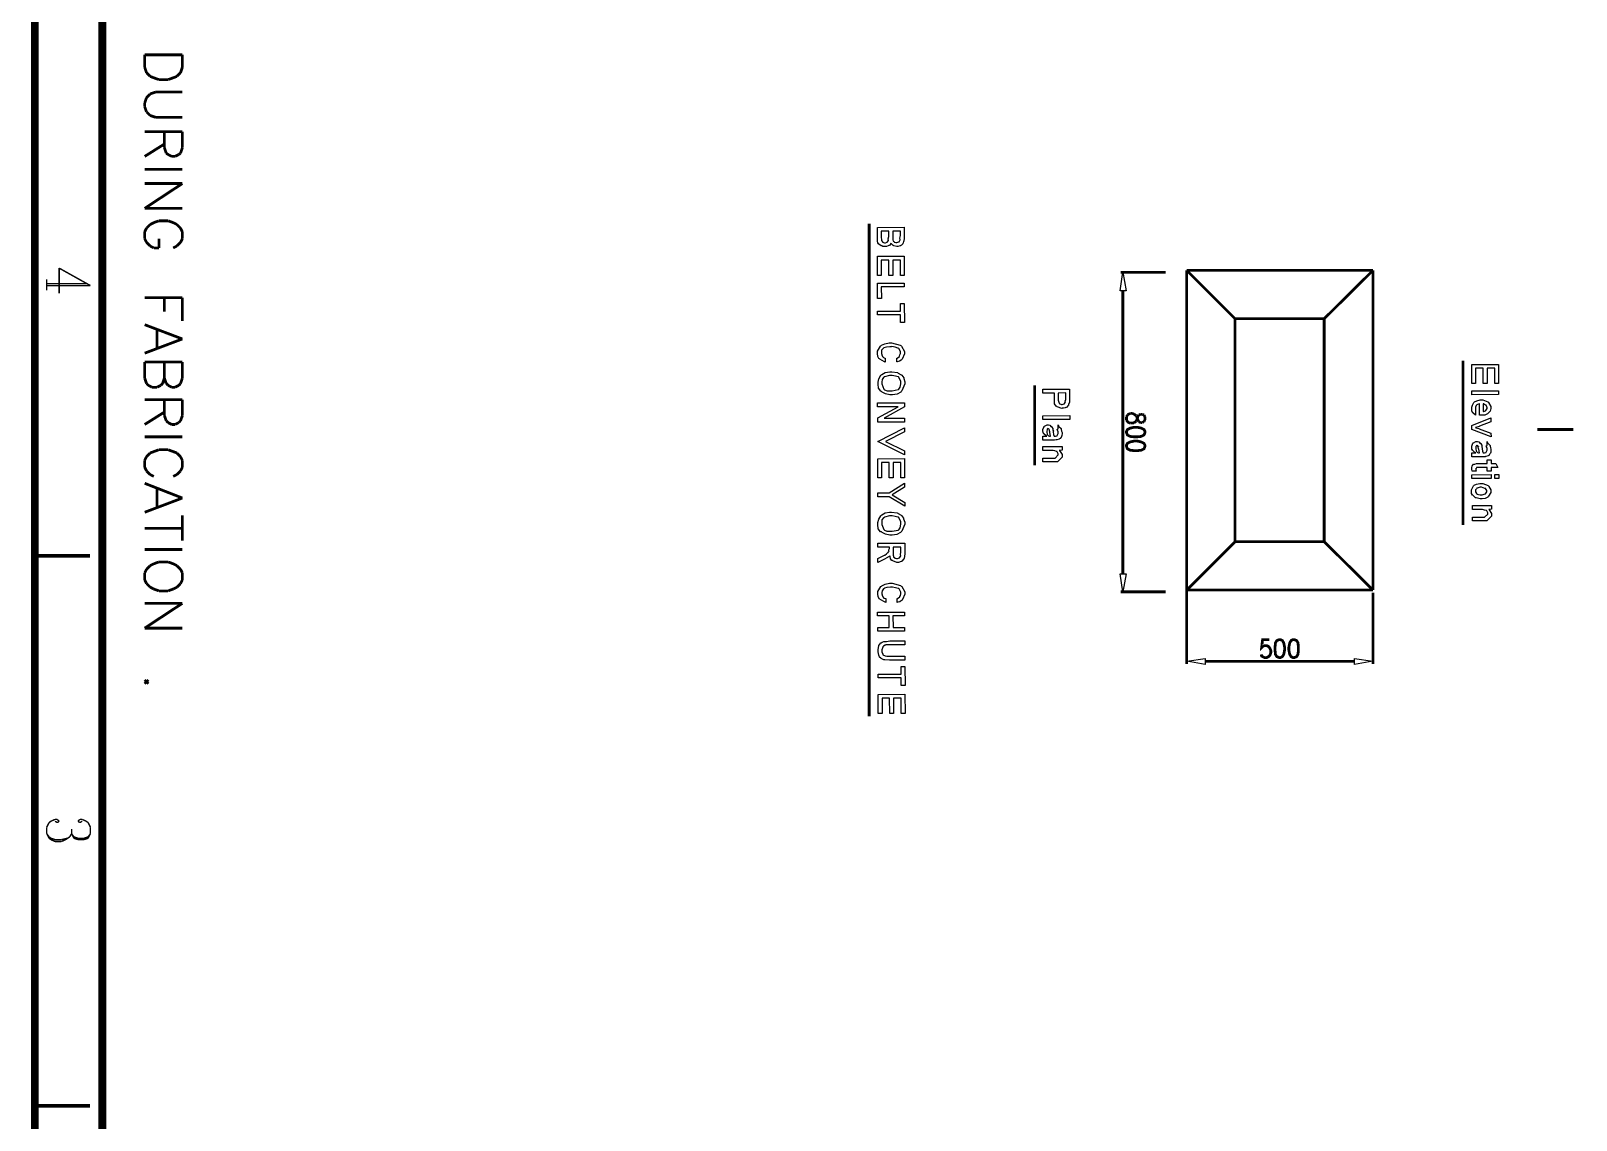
# Model space of a CAD drawing. Extents: x 0.1 to 11.6, y 0.3 to 16.3.
# Drawn here: x 0.11 to 5.72, y 4.23 to 8.18 of the extents above; entities that cross this region are included whole.
import ezdxf

# ---------------------------------------------------------------- set-up
doc = ezdxf.new("R2010")
doc.units = 0
doc.layers.get('0').update_dxf_attribs({"linetype": 'CONTINUOUS'})

msp = doc.modelspace()

# ---------------------------------------------------------------- linework, layer by layer
at = {"color": 0}
for points, const_width in [([(0.126682, 0.29834), (0.126682, 16.24)], 0.028333), ([(0.37169, 0.521647), (0.37169, 16.04)], 0.028333), ([(0.661675, 8.09332), (0.525011, 8.09332)], 0.01), ([(0.525011, 8.04833), (0.525011, 8.09332)], 0.01), ([(0.661675, 8.09332), (0.661675, 8.04833)], 0.01), ([(0.531685, 8.02832), (0.525011, 8.04833)], 0.01), ([(0.544976, 8.01497), (0.531685, 8.02832)], 0.01), ([(0.558322, 8.00999), (0.544976, 8.01497)], 0.01), ([(0.57666, 8.00331), (0.558322, 8.00999)], 0.01), ([(0.62831, 8.00999), (0.610026, 8.00331)], 0.01), ([(0.641656, 8.01497), (0.62831, 8.00999)], 0.01), ([(0.655003, 8.02832), (0.641656, 8.01497)], 0.01), ([(0.661675, 8.04833), (0.655003, 8.02832)], 0.01), ([(0.544976, 7.95167), (0.531685, 7.93832)], 0.01), ([(0.564996, 7.95833), (0.544976, 7.95167)], 0.01), ([(0.661675, 7.95833), (0.564996, 7.95833)], 0.01), ([(0.610026, 8.00331), (0.57666, 8.00331)], 0.01), ([(0.531685, 7.93832), (0.525011, 7.91835)], 0.01), ([(0.525011, 7.91835), (0.525011, 7.905)], 0.01), ([(0.525011, 7.905), (0.531685, 7.88667)], 0.01), ([(0.531685, 7.88667), (0.544976, 7.87332)], 0.01), ([(0.544976, 7.87332), (0.564996, 7.86664)], 0.01), ([(0.564996, 7.86664), (0.661675, 7.86664)], 0.01), ([(0.661675, 7.815), (0.525011, 7.815)], 0.01), ([(0.596679, 7.75667), (0.596679, 7.815)], 0.01), ([(0.661675, 7.815), (0.661675, 7.75667)], 0.01), ([(0.596679, 7.77001), (0.525011, 7.72499)], 0.01), ([(0.603353, 7.73665), (0.596679, 7.75667)], 0.01), ([(0.610026, 7.73167), (0.603353, 7.73665)], 0.01), ([(0.623318, 7.72499), (0.610026, 7.73167)], 0.01), ([(0.648329, 7.73167), (0.634983, 7.72499)], 0.01), ([(0.655003, 7.73665), (0.648329, 7.73167)], 0.01), ([(0.661675, 7.75667), (0.655003, 7.73665)], 0.01), ([(0.661675, 7.67833), (0.525011, 7.67833)], 0.01), ([(0.634983, 7.72499), (0.623318, 7.72499)], 0.01), ([(0.661675, 7.62668), (0.525011, 7.62668)], 0.01), ([(0.661675, 7.62668), (0.525011, 7.53668)], 0.01), ([(0.661675, 7.53668), (0.525011, 7.53668)], 0.01), ([(0.531685, 7.465), (0.525011, 7.45167)], 0.01), ([(0.525011, 7.45167), (0.525011, 7.42665)], 0.01), ([(0.544976, 7.47835), (0.531685, 7.465)], 0.01), ([(0.558322, 7.48503), (0.544976, 7.47835)], 0.01), ([(0.57666, 7.49164), (0.558322, 7.48503)], 0.01), ([(0.610026, 7.49164), (0.57666, 7.49164)], 0.01), ([(0.62831, 7.48503), (0.610026, 7.49164)], 0.01), ([(0.641656, 7.47835), (0.62831, 7.48503)], 0.01), ([(0.655003, 7.465), (0.641656, 7.47835)], 0.01), ([(0.661675, 7.45167), (0.655003, 7.465)], 0.01), ([(0.661675, 7.42665), (0.661675, 7.45167)], 0.01), ([(3.15169, 7.48167), (3.15169, 5.69499)], 0.01), ([(0.525011, 7.42665), (0.531685, 7.41336)], 0.01), ([(0.531685, 7.41336), (0.544976, 7.40001)], 0.01), ([(0.544976, 7.40001), (0.558322, 7.39333)], 0.01), ([(0.558322, 7.39333), (0.57666, 7.39333)], 0.01), ([(0.57666, 7.42665), (0.57666, 7.39333)], 0.01), ([(0.62831, 7.39333), (0.641656, 7.40001)], 0.01), ([(0.641656, 7.40001), (0.655003, 7.41336)], 0.01), ([(0.655003, 7.41336), (0.661675, 7.42665)], 0.01), ([(0.328342, 7.25667), (0.215007, 7.31999)], 0.005208), ([(0.215007, 7.31999), (0.215007, 7.22835)], 0.005208), ([(4.22667, 7.30501), (4.06332, 7.30501)], 0.01), ([(4.30333, 6.15332), (4.30333, 7.31168)], 0.01), ([(4.30333, 7.31168), (4.97835, 7.31168)], 0.01), ([(4.30333, 7.31168), (4.47835, 7.31168)], 0.01), ([(4.47835, 7.13667), (4.30333, 7.31168)], 0.01), ([(4.80165, 7.13667), (4.97835, 7.31168)], 0.01), ([(4.97835, 7.31168), (4.97835, 6.15332)], 0.01), ([(0.169976, 7.28), (0.169976, 7.24001)], 0.005208), ([(0.313314, 7.26335), (0.169976, 7.26335)], 0.005208), ([(0.328342, 7.25667), (0.169976, 7.25667)], 0.005208), ([(4.07167, 7.23833), (4.07167, 6.21164)], 0.01), ([(0.661675, 7.21332), (0.525011, 7.21332)], 0.01), ([(0.596679, 7.21332), (0.596679, 7.16168)], 0.01), ([(0.661675, 7.21332), (0.661675, 7.12831)], 0.01), ([(0.661675, 7.06332), (0.525011, 7.11501)], 0.01), ([(0.661675, 7.06332), (0.525011, 7.01167)], 0.01), ([(0.569988, 7.09668), (0.569988, 7.03168)], 0.01), ([(0.661675, 6.97999), (0.525011, 6.97999)], 0.01), ([(0.525011, 6.92165), (0.525011, 6.97999)], 0.01), ([(0.596679, 6.97999), (0.596679, 6.92165)], 0.01), ([(0.661675, 6.97999), (0.661675, 6.92165)], 0.01), ([(5.30501, 6.98503), (5.30501, 6.38835)], 0.01), ([(0.531685, 6.90169), (0.525011, 6.92165)], 0.01), ([(0.538357, 6.89501), (0.531685, 6.90169)], 0.01), ([(0.55165, 6.88835), (0.538357, 6.89501)], 0.01), ([(0.569988, 6.88835), (0.55165, 6.88835)], 0.01), ([(0.583333, 6.89501), (0.569988, 6.88835)], 0.01), ([(0.590007, 6.90169), (0.583333, 6.89501)], 0.01), ([(0.596679, 6.92165), (0.590007, 6.90169)], 0.01), ([(0.603353, 6.90169), (0.596679, 6.92165)], 0.01), ([(0.610026, 6.89501), (0.603353, 6.90169)], 0.01), ([(0.623318, 6.88835), (0.610026, 6.89501)], 0.01), ([(0.634983, 6.88835), (0.623318, 6.88835)], 0.01), ([(0.648329, 6.89501), (0.634983, 6.88835)], 0.01), ([(0.655003, 6.90169), (0.648329, 6.89501)], 0.01), ([(0.661675, 6.92165), (0.655003, 6.90169)], 0.01), ([(3.75168, 6.89501), (3.75168, 6.60499)], 0.01), ([(0.661675, 6.84332), (0.525011, 6.84332)], 0.01), ([(0.596679, 6.785), (0.596679, 6.84332)], 0.01), ([(0.661675, 6.84332), (0.661675, 6.785)], 0.01), ([(0.596679, 6.79833), (0.525011, 6.75331)], 0.01), ([(0.603353, 6.76665), (0.596679, 6.785)], 0.01), ([(0.661675, 6.785), (0.655003, 6.76665)], 0.01), ([(4.08501, 6.78), (4.08832, 6.78836)], 0.01), ([(4.08501, 6.77001), (4.08501, 6.78)], 0.01), ([(4.08832, 6.78836), (4.09169, 6.78999)], 0.01), ([(4.09169, 6.78999), (4.09831, 6.79335)], 0.01), ([(4.09831, 6.79335), (4.10667, 6.79335)], 0.01), ([(4.10667, 6.79335), (4.11333, 6.78999)], 0.01), ([(4.11333, 6.78999), (4.12001, 6.785)], 0.01), ([(4.12001, 6.785), (4.12332, 6.77832)], 0.01), ([(4.12668, 6.78331), (4.12332, 6.77333)], 0.01), ([(4.12332, 6.77832), (4.12668, 6.76833)], 0.01), ([(4.12999, 6.78836), (4.12668, 6.78331)], 0.01), ([(4.13499, 6.78999), (4.12999, 6.78836)], 0.01), ([(4.14165, 6.78999), (4.13499, 6.78999)], 0.01), ([(4.14833, 6.78836), (4.14165, 6.78999)], 0.01), ([(4.15169, 6.78), (4.14833, 6.78836)], 0.01), ([(4.15169, 6.77001), (4.15169, 6.78)], 0.01), ([(0.610026, 6.75999), (0.603353, 6.76665)], 0.01), ([(0.623318, 6.75331), (0.610026, 6.75999)], 0.01), ([(0.634983, 6.75331), (0.623318, 6.75331)], 0.01), ([(0.648329, 6.75999), (0.634983, 6.75331)], 0.01), ([(0.655003, 6.76665), (0.648329, 6.75999)], 0.01), ([(4.08832, 6.76335), (4.08501, 6.77001)], 0.01), ([(4.09169, 6.75999), (4.08832, 6.76335)], 0.01), ([(4.09831, 6.75836), (4.09169, 6.75999)], 0.01), ([(4.10667, 6.75836), (4.09831, 6.75836)], 0.01), ([(4.11333, 6.75999), (4.10667, 6.75836)], 0.01), ([(4.12001, 6.76497), (4.11333, 6.75999)], 0.01), ([(4.12332, 6.77333), (4.12001, 6.76497)], 0.01), ([(4.12668, 6.76833), (4.12999, 6.76335)], 0.01), ([(4.12999, 6.76335), (4.13499, 6.75999)], 0.01), ([(4.13499, 6.75999), (4.14165, 6.75999)], 0.01), ([(4.14165, 6.75999), (4.14833, 6.76335)], 0.01), ([(4.14833, 6.76335), (4.15169, 6.77001)], 0.01), ([(5.70503, 6.73503), (5.57497, 6.73503)], 0.01), ([(0.661675, 6.70833), (0.525011, 6.70833)], 0.01), ([(0.531685, 6.63667), (0.525011, 6.62332)], 0.01), ([(0.525011, 6.62332), (0.525011, 6.59831)], 0.01), ([(0.544976, 6.65001), (0.531685, 6.63667)], 0.01), ([(0.558322, 6.655), (0.544976, 6.65001)], 0.01), ([(0.57666, 6.66168), (0.558322, 6.655)], 0.01), ([(0.610026, 6.66168), (0.57666, 6.66168)], 0.01), ([(0.62831, 6.655), (0.610026, 6.66168)], 0.01), ([(0.641656, 6.65001), (0.62831, 6.655)], 0.01), ([(0.655003, 6.63667), (0.641656, 6.65001)], 0.01), ([(0.661675, 6.62332), (0.655003, 6.63667)], 0.01), ([(0.661675, 6.59831), (0.661675, 6.62332)], 0.01), ([(0.525011, 6.59831), (0.531685, 6.58501)], 0.01), ([(0.531685, 6.58501), (0.544976, 6.57167)], 0.01), ([(0.544976, 6.57167), (0.558322, 6.565)], 0.01), ([(0.62831, 6.565), (0.641656, 6.57167)], 0.01), ([(0.641656, 6.57167), (0.655003, 6.58501)], 0.01), ([(0.655003, 6.58501), (0.661675, 6.59831)], 0.01), ([(0.661675, 6.48665), (0.525011, 6.53999)], 0.01), ([(0.569988, 6.52001), (0.569988, 6.45503)], 0.01), ([(0.661675, 6.48665), (0.525011, 6.435)], 0.01), ([(0.661675, 6.42333), (0.661675, 6.33165)], 0.01), ([(0.661675, 6.37668), (0.525011, 6.37668)], 0.01), ([(4.30333, 6.32835), (4.30333, 6.15332)], 0.01), ([(4.47835, 6.32835), (4.30333, 6.15332)], 0.01), ([(4.80165, 6.32835), (4.97835, 6.15332)], 0.01), ([(0.32666, 6.27669), (0.126682, 6.27669)], 0.013333), ([(0.661675, 6.30003), (0.525011, 6.30003)], 0.01), ([(0.531685, 6.22835), (0.525011, 6.215)], 0.01), ([(0.525011, 6.215), (0.525011, 6.19)], 0.01), ([(0.544976, 6.24164), (0.531685, 6.22835)], 0.01), ([(0.558322, 6.24832), (0.544976, 6.24164)], 0.01), ([(0.57666, 6.25499), (0.558322, 6.24832)], 0.01), ([(0.610026, 6.25499), (0.57666, 6.25499)], 0.01), ([(0.62831, 6.24832), (0.610026, 6.25499)], 0.01), ([(0.641656, 6.24164), (0.62831, 6.24832)], 0.01), ([(0.655003, 6.22835), (0.641656, 6.24164)], 0.01), ([(0.661675, 6.215), (0.655003, 6.22835)], 0.01), ([(0.661675, 6.19), (0.661675, 6.215)], 0.01), ([(0.525011, 6.19), (0.531685, 6.17665)], 0.01), ([(0.531685, 6.17665), (0.544976, 6.16336)], 0.01), ([(0.544976, 6.16336), (0.558322, 6.15668)], 0.01), ([(0.62831, 6.15668), (0.641656, 6.16336)], 0.01), ([(0.641656, 6.16336), (0.655003, 6.17665)], 0.01), ([(0.655003, 6.17665), (0.661675, 6.19)], 0.01), ([(0.661675, 6.10499), (0.525011, 6.10499)], 0.01), ([(0.661675, 6.10499), (0.525011, 6.01497)], 0.01), ([(0.558322, 6.15668), (0.57666, 6.15001)], 0.01), ([(0.57666, 6.15001), (0.610026, 6.15001)], 0.01), ([(0.610026, 6.15001), (0.62831, 6.15668)], 0.01), ([(4.22667, 6.14665), (4.06332, 6.14665)], 0.01), ([(4.97835, 6.15332), (4.30333, 6.15332)], 0.01), ([(4.30333, 6.15332), (4.30333, 5.97835)], 0.01), ([(4.30333, 6.15332), (4.47835, 6.15332)], 0.01), ([(4.30333, 6.14333), (4.30333, 5.88499)], 0.01), ([(4.97835, 6.15332), (4.80165, 6.15332)], 0.01), ([(4.97835, 6.14333), (4.97835, 5.88499)], 0.01), ([(0.661675, 6.01497), (0.525011, 6.01497)], 0.01), ([(4.60335, 5.97331), (4.57835, 5.97331), (4.57497, 5.94499), (4.57835, 5.94835), (4.58501, 5.95167), (4.59332, 5.95167), (4.59999, 5.94835), (4.60499, 5.94168), (4.60835, 5.93332), (4.60835, 5.92665), (4.60499, 5.91667), (4.59999, 5.91168), (4.59332, 5.90831), (4.58501, 5.90831), (4.57835, 5.91168), (4.57497, 5.91336), (4.57335, 5.91997)], 0.01), ([(4.91168, 5.89501), (4.37001, 5.89501)], 0.01), ([(0.531685, 5.82667), (0.525011, 5.81999)], 0.01), ([(0.538357, 5.81999), (0.531685, 5.82667)], 0.01), ([(0.525011, 5.81999), (0.531685, 5.81332)], 0.01), ([(0.531685, 5.81332), (0.538357, 5.81999)], 0.01), ([(0.185004, 5.315), (0.199978, 5.32167)], 0.005208), ([(0.199978, 5.32167), (0.208333, 5.32167)], 0.005208), ([(0.208333, 5.32167), (0.215007, 5.315)], 0.005208), ([(0.283311, 5.315), (0.289985, 5.32167)], 0.005208), ([(0.289985, 5.32167), (0.29834, 5.32167)], 0.005208), ([(0.29834, 5.32167), (0.313314, 5.315)], 0.005208), ([(0.169976, 5.29335), (0.178331, 5.31)], 0.005208), ([(0.169976, 5.27001), (0.169976, 5.29335)], 0.005208), ([(0.178331, 5.25331), (0.169976, 5.27001)], 0.005208), ([(0.178331, 5.25836), (0.169976, 5.27001)], 0.005208), ([(0.178331, 5.31), (0.185004, 5.315)], 0.005208), ([(0.208333, 5.31), (0.199978, 5.315)], 0.005208), ([(0.215007, 5.315), (0.208333, 5.31)], 0.005208), ([(0.259983, 5.27001), (0.25331, 5.25836)], 0.005208), ([(0.259983, 5.27001), (0.259983, 5.28668)], 0.005208), ([(0.268337, 5.25331), (0.259983, 5.27001)], 0.005208), ([(0.268337, 5.25836), (0.259983, 5.27001)], 0.005208), ([(0.289985, 5.31), (0.283311, 5.315)], 0.005208), ([(0.29834, 5.315), (0.289985, 5.31)], 0.005208), ([(0.313314, 5.315), (0.319988, 5.31)], 0.005208), ([(0.319988, 5.31), (0.328342, 5.29335)], 0.005208), ([(0.328342, 5.27001), (0.319988, 5.25331)], 0.005208), ([(0.328342, 5.27001), (0.319988, 5.25836)], 0.005208), ([(0.328342, 5.29335), (0.328342, 5.27001)], 0.005208), ([(0.185004, 5.25331), (0.178331, 5.25836)], 0.005208), ([(0.185004, 5.24832), (0.178331, 5.25331)], 0.005208), ([(0.199978, 5.24832), (0.185004, 5.25331)], 0.005208), ([(0.199978, 5.24164), (0.185004, 5.24832)], 0.005208), ([(0.223307, 5.24832), (0.199978, 5.24832)], 0.005208), ([(0.223307, 5.24164), (0.199978, 5.24164)], 0.005208), ([(0.245008, 5.25331), (0.223307, 5.24832)], 0.005208), ([(0.238336, 5.24832), (0.223307, 5.24164)], 0.005208), ([(0.25331, 5.25836), (0.238336, 5.24832)], 0.005208), ([(0.283311, 5.25331), (0.268337, 5.25836)], 0.005208), ([(0.283311, 5.24832), (0.268337, 5.25331)], 0.005208), ([(0.305012, 5.25331), (0.283311, 5.25331)], 0.005208), ([(0.305012, 5.24832), (0.283311, 5.24832)], 0.005208), ([(0.319988, 5.25836), (0.305012, 5.25331)], 0.005208), ([(0.319988, 5.25331), (0.305012, 5.24832)], 0.005208), ([(0.32666, 4.28331), (0.126682, 4.28331)], 0.013333)]:
    msp.add_lwpolyline(points, dxfattribs=dict(at, const_width=const_width))
for points, const_width in [([(0.126682, 16.24), (11.565, 16.24), (11.565, 0.29834), (0.126682, 0.29834), (0.126682, 16.24)], 0.005208), ([(4.80165, 7.13667), (4.80165, 6.32835), (4.47835, 6.32835), (4.47835, 7.13667), (4.80165, 7.13667)], 0.01), ([(4.15169, 6.72835), (4.14833, 6.73503), (4.13835, 6.74001), (4.12332, 6.74333), (4.11333, 6.74333), (4.09831, 6.74001), (4.08832, 6.73503), (4.08501, 6.72835), (4.08501, 6.72331), (4.08832, 6.715), (4.09831, 6.71001), (4.11333, 6.70833), (4.12332, 6.70833), (4.13835, 6.71001), (4.14833, 6.715), (4.15169, 6.72331), (4.15169, 6.72835)], 0.01), ([(4.15169, 6.67833), (4.14833, 6.685), (4.13835, 6.69), (4.12332, 6.69336), (4.11333, 6.69336), (4.09831, 6.69), (4.08832, 6.685), (4.08501, 6.67833), (4.08501, 6.67333), (4.08832, 6.66499), (4.09831, 6.66), (4.11333, 6.65831), (4.12332, 6.65831), (4.13835, 6.66), (4.14833, 6.66499), (4.15169, 6.67333), (4.15169, 6.67833)], 0.01), ([(4.63835, 5.97331), (4.62999, 5.97), (4.625, 5.96164), (4.62332, 5.94499), (4.62332, 5.93668), (4.625, 5.91997), (4.62999, 5.91168), (4.63835, 5.90831), (4.64333, 5.90831), (4.65001, 5.91168), (4.655, 5.91997), (4.65831, 5.93668), (4.65831, 5.94499), (4.655, 5.96164), (4.65001, 5.97), (4.64333, 5.97331), (4.63835, 5.97331)], 0.01), ([(4.68832, 5.97331), (4.68164, 5.97), (4.67665, 5.96164), (4.67333, 5.94499), (4.67333, 5.93668), (4.67665, 5.91997), (4.68164, 5.91168), (4.68832, 5.90831), (4.69336, 5.90831), (4.70167, 5.91168), (4.70665, 5.91997), (4.70833, 5.93668), (4.70833, 5.94499), (4.70665, 5.96164), (4.70167, 5.97), (4.69336, 5.97331), (4.68832, 5.97331)], 0.01)]:
    msp.add_lwpolyline(points, close=True, dxfattribs=dict(at, const_width=const_width))
for points in [[(3.27881, 7.46799), (3.27881, 7.43283), (3.27881, 7.42893), (3.27806, 7.41808), (3.27794, 7.41721), (3.27686, 7.41613), (3.27479, 7.41174), (3.27436, 7.40875), (3.27382, 7.4081), (3.27268, 7.40679), (3.26893, 7.40315), (3.26622, 7.40181), (3.26535, 7.40136), (3.26443, 7.40067), (3.25612, 7.39854), (3.25342, 7.39854), (3.25206, 7.39854), (3.24137, 7.40126), (3.2404, 7.40181), (3.23915, 7.40201), (3.23199, 7.40956), (3.2315, 7.41049), (3.23053, 7.40881), (3.22711, 7.40386), (3.22401, 7.40213), (3.22304, 7.40158), (3.22097, 7.40082), (3.21474, 7.39876), (3.21035, 7.39833), (3.20893, 7.39833), (3.20692, 7.39833), (3.20096, 7.39899), (3.19754, 7.4005), (3.19656, 7.40093), (3.19542, 7.40115), (3.18739, 7.40733), (3.18679, 7.4081), (3.18593, 7.4081), (3.18321, 7.412), (3.1824, 7.41829), (3.18224, 7.41938), (3.18207, 7.41949), (3.18175, 7.42563), (3.18158, 7.4369), (3.18158, 7.43956), (3.18158, 7.46778), (3.27881, 7.46799)], [(3.22325, 7.45389), (3.19547, 7.45389), (3.19547, 7.43565), (3.19547, 7.43229), (3.19601, 7.42269), (3.19613, 7.42219), (3.19624, 7.42062), (3.19993, 7.41547), (3.20047, 7.41504), (3.20057, 7.41433), (3.20714, 7.41222), (3.20936, 7.41222), (3.21132, 7.41222), (3.21664, 7.41407), (3.21718, 7.41439), (3.21707, 7.41461), (3.22151, 7.42003), (3.22174, 7.42068), (3.22168, 7.42068), (3.22131, 7.42594), (3.22325, 7.43506), (3.22325, 7.43804), (3.22325, 7.45389)], [(3.26492, 7.4541), (3.23714, 7.45389), (3.23714, 7.43978), (3.23714, 7.43685), (3.23719, 7.4279), (3.23747, 7.42469), (3.23757, 7.42415), (3.23762, 7.42253), (3.23899, 7.41769), (3.24132, 7.41601), (3.24192, 7.41547), (3.24214, 7.41471), (3.24914, 7.41243), (3.25146, 7.41243), (3.25233, 7.41243), (3.25999, 7.41482), (3.26058, 7.41525), (3.26036, 7.41547), (3.26438, 7.42242), (3.26449, 7.42329), (3.26449, 7.42329), (3.26307, 7.42817), (3.26492, 7.43837), (3.26492, 7.44174), (3.26492, 7.4541)], [(3.18175, 7.36313), (3.27897, 7.36333), (3.27919, 7.29389), (3.26531, 7.29389), (3.26508, 7.34944), (3.23731, 7.34924), (3.23753, 7.29368), (3.22364, 7.29368), (3.22342, 7.34924), (3.19564, 7.34924), (3.19586, 7.29368), (3.18197, 7.29368), (3.18175, 7.36313)], [(4.08333, 7.23833), (4.06168, 7.23833), (4.07167, 7.30501), (4.08333, 7.23833)], [(3.18192, 7.26568), (3.27914, 7.26589), (3.27914, 7.252), (3.19581, 7.25179), (3.19601, 7.21013), (3.18213, 7.21013), (3.18192, 7.26568)], [(3.18207, 7.16433), (3.2654, 7.16456), (3.2654, 7.19233), (3.27929, 7.19233), (3.27951, 7.12289), (3.26563, 7.12289), (3.2654, 7.15067), (3.18207, 7.15044), (3.18207, 7.16433)], [(3.21029, 6.99365), (3.21029, 6.97976), (3.2079, 6.98042), (3.19038, 6.99035), (3.18924, 6.99169), (3.1875, 6.99208), (3.18321, 6.99968), (3.18229, 7.01079), (3.18229, 7.01297), (3.18229, 7.01947), (3.19293, 7.03733), (3.1951, 7.03901), (3.19613, 7.04042), (3.20861, 7.04622), (3.22467, 7.04921), (3.23004, 7.04921), (3.2334, 7.04926), (3.26432, 7.04096), (3.26649, 7.03922), (3.26856, 7.03717), (3.27951, 7.01839), (3.27951, 7.0121), (3.27951, 7.00928), (3.27121, 6.98975), (3.26953, 6.98822), (3.26818, 6.98665), (3.26156, 6.98242), (3.25385, 6.98047), (3.25196, 6.97999), (3.25196, 6.99387), (3.25299, 6.99414), (3.26133, 6.99974), (3.26193, 7.0006), (3.26167, 7.00087), (3.2634, 7.00537), (3.26563, 7.01107), (3.26563, 7.01297), (3.26563, 7.01725), (3.2589, 7.02924), (3.2576, 7.03011), (3.25575, 7.03033), (3.24631, 7.0331), (3.23454, 7.03538), (3.23156, 7.03532), (3.22721, 7.03532), (3.21419, 7.03401), (3.20557, 7.03097), (3.20421, 7.03011), (3.20221, 7.02854), (3.19715, 7.02229), (3.19618, 7.01563), (3.19618, 7.0134), (3.19618, 7.01031), (3.19906, 7.0019), (3.19965, 7.00103), (3.19993, 6.99962), (3.20356, 6.99571), (3.2091, 6.99403), (3.21029, 6.99365)], [(5.33653, 6.97108), (5.43375, 6.97131), (5.43397, 6.90186), (5.42008, 6.90186), (5.41986, 6.95742), (5.39208, 6.95719), (5.39231, 6.90164), (5.37842, 6.90164), (5.37819, 6.95719), (5.35042, 6.95719), (5.35064, 6.90164), (5.33675, 6.90164), (5.33653, 6.97108)], [(3.23188, 6.94461), (3.23378, 6.94467), (3.25435, 6.94157), (3.25597, 6.94092), (3.25694, 6.93956), (3.26801, 6.93375), (3.26899, 6.93289), (3.26975, 6.93192), (3.27696, 6.92285), (3.27746, 6.92182), (3.27718, 6.92008), (3.28114, 6.90756), (3.28114, 6.90338), (3.28114, 6.90018), (3.27051, 6.87489), (3.26833, 6.87299), (3.26611, 6.87011), (3.25282, 6.8629), (3.23633, 6.86133), (3.23253, 6.86128), (3.22726, 6.86128), (3.21149, 6.86415), (3.19911, 6.87071), (3.19694, 6.87256), (3.19368, 6.87354), (3.1856, 6.88439), (3.18392, 6.89958), (3.18392, 6.90272), (3.18392, 6.90663), (3.18707, 6.91835), (3.19456, 6.93147), (3.19672, 6.93332), (3.19775, 6.935), (3.21029, 6.94151), (3.22646, 6.94461), (3.23188, 6.94461)], [(3.23253, 6.93072), (3.22601, 6.93072), (3.20796, 6.92638), (3.20649, 6.92551), (3.20432, 6.92389), (3.19889, 6.91613), (3.19781, 6.90625), (3.19781, 6.90294), (3.19781, 6.90007), (3.20524, 6.88124), (3.20671, 6.88037), (3.20742, 6.87907), (3.21664, 6.87582), (3.229, 6.87517), (3.23318, 6.87517), (3.2354, 6.87522), (3.25738, 6.87956), (3.25879, 6.88037), (3.25976, 6.88081), (3.26454, 6.88797), (3.26725, 6.90022), (3.26725, 6.90315), (3.26725, 6.90886), (3.25999, 6.92507), (3.25857, 6.92594), (3.25667, 6.92606), (3.24701, 6.92856), (3.2354, 6.93078), (3.23253, 6.93072)], [(3.78157, 6.88108), (3.87879, 6.88129), (3.87879, 6.847), (3.87879, 6.84353), (3.87804, 6.83393), (3.87793, 6.83311), (3.87685, 6.8316), (3.87478, 6.82601), (3.87435, 6.8226), (3.87381, 6.82183), (3.87267, 6.82042), (3.86876, 6.81651), (3.86567, 6.81511), (3.86469, 6.81467), (3.86274, 6.81401), (3.85682, 6.81222), (3.85308, 6.81185), (3.85189, 6.81185), (3.84983, 6.81179), (3.83306, 6.8176), (3.83171, 6.81879), (3.82958, 6.81939), (3.82438, 6.82796), (3.82324, 6.84153), (3.82324, 6.84462), (3.82324, 6.86719), (3.78157, 6.86719), (3.78157, 6.88108)], [(3.83713, 6.86719), (3.83713, 6.84549), (3.83713, 6.84169), (3.84017, 6.83106), (3.84082, 6.83029), (3.84115, 6.82915), (3.84885, 6.82574), (3.85146, 6.82574), (3.85221, 6.82574), (3.85932, 6.82813), (3.85992, 6.82856), (3.85975, 6.82878), (3.8641, 6.83479), (3.86426, 6.8355), (3.86421, 6.8355), (3.86307, 6.83832), (3.8649, 6.84403), (3.8649, 6.84592), (3.8649, 6.8674), (3.83713, 6.86719)], [(5.33669, 6.87506), (5.43392, 6.87528), (5.43392, 6.86139), (5.33669, 6.86117), (5.33669, 6.87506)], [(5.35064, 6.8004), (5.35086, 6.78694), (5.34972, 6.78733), (5.3411, 6.79514), (5.34044, 6.79628), (5.33951, 6.79661), (5.33718, 6.80274), (5.33675, 6.81076), (5.33675, 6.81342), (5.33675, 6.81603), (5.33892, 6.82374), (5.34413, 6.83317), (5.34565, 6.83447), (5.3464, 6.83524), (5.35536, 6.83942), (5.36692, 6.84207), (5.37082, 6.84207), (5.37733, 6.84207), (5.39535, 6.83578), (5.39686, 6.83447), (5.398, 6.83268), (5.40619, 6.81874), (5.40619, 6.81407), (5.40619, 6.81093), (5.40365, 6.80149), (5.39785, 6.79563), (5.39621, 6.79432), (5.39421, 6.79237), (5.38363, 6.78749), (5.3719, 6.78651), (5.368, 6.78651), (5.36719, 6.78651), (5.36535, 6.78651), (5.36475, 6.78651), (5.36453, 6.82818), (5.36339, 6.82813), (5.35471, 6.82433), (5.35411, 6.82362), (5.35325, 6.82215), (5.35064, 6.81565), (5.35064, 6.81342), (5.35064, 6.81147), (5.35064, 6.80707), (5.35064, 6.80561), (5.35064, 6.80431), (5.35064, 6.80138), (5.35064, 6.8004)], [(3.18267, 6.83132), (3.27989, 6.83154), (3.27989, 6.81679), (3.20568, 6.77578), (3.28011, 6.77599), (3.28011, 6.7621), (3.18289, 6.76188), (3.18289, 6.77729), (3.25732, 6.81765), (3.18267, 6.81744), (3.18267, 6.83132)], [(3.78174, 6.78504), (3.87896, 6.78526), (3.87896, 6.77138), (3.78174, 6.77115), (3.78174, 6.78504)], [(5.37842, 6.82818), (5.37842, 6.8004), (5.37939, 6.80051), (5.38699, 6.80322), (5.38753, 6.80365), (5.38753, 6.80404), (5.39231, 6.81158), (5.39231, 6.81407), (5.39231, 6.81407), (5.39133, 6.81776), (5.38906, 6.82319), (5.3884, 6.82383), (5.38704, 6.82374), (5.38276, 6.82574), (5.37944, 6.82813), (5.37842, 6.82818)], [(3.18289, 6.692), (3.28011, 6.74083), (3.28011, 6.72694), (3.21067, 6.692), (3.28033, 6.6575), (3.28033, 6.64361), (3.18289, 6.692)], [(3.79568, 6.71044), (3.79438, 6.71121), (3.78537, 6.71935), (3.78483, 6.72021), (3.78407, 6.72026), (3.78217, 6.72444), (3.78179, 6.72976), (3.78179, 6.7315), (3.78179, 6.73535), (3.78592, 6.74604), (3.78678, 6.7469), (3.78722, 6.74707), (3.79682, 6.75211), (3.80003, 6.75211), (3.80214, 6.75211), (3.80783, 6.75049), (3.80849, 6.75017), (3.80826, 6.74946), (3.81033, 6.74642), (3.81418, 6.7455), (3.81456, 6.74496), (3.81451, 6.74387), (3.81803, 6.73828), (3.81825, 6.73758), (3.81776, 6.73639), (3.81782, 6.73215), (3.81961, 6.72944), (3.81976, 6.72846), (3.81917, 6.72613), (3.82015, 6.71739), (3.82308, 6.71143), (3.82346, 6.71044), (3.82406, 6.71044), (3.82536, 6.71044), (3.82585, 6.71044), (3.8279, 6.71044), (3.83365, 6.71262), (3.8341, 6.71306), (3.83371, 6.71349), (3.83735, 6.72114), (3.83735, 6.72368), (3.83735, 6.72618), (3.83479, 6.73313), (3.83431, 6.73367), (3.83382, 6.73361), (3.83214, 6.73519), (3.83632, 6.73801), (3.83735, 6.73822), (3.83735, 6.75211), (3.83729, 6.75211), (3.83806, 6.74783), (3.83886, 6.74735), (3.83974, 6.74604), (3.84744, 6.73867), (3.84799, 6.73758), (3.84765, 6.73551), (3.84907, 6.7289), (3.85124, 6.72401), (3.85124, 6.72239), (3.85124, 6.72011), (3.85058, 6.71326), (3.84907, 6.70958), (3.84864, 6.70871), (3.8475, 6.70719), (3.84413, 6.70253), (3.84233, 6.70107), (3.84169, 6.70068), (3.8406, 6.69993), (3.83231, 6.69738), (3.83128, 6.69721), (3.82997, 6.69706), (3.82394, 6.69656), (3.82194, 6.69656), (3.81087, 6.69656), (3.80647, 6.69656), (3.79656, 6.69656), (3.79329, 6.69656), (3.79047, 6.69656), (3.78413, 6.69656), (3.78201, 6.69656), (3.78179, 6.71044), (3.78526, 6.71044), (3.79308, 6.71044), (3.79568, 6.71044)], [(3.80957, 6.71044), (3.80935, 6.71132), (3.80751, 6.72379), (3.8074, 6.72542), (3.80647, 6.72613), (3.80528, 6.73014), (3.80621, 6.73307), (3.8061, 6.73346), (3.80572, 6.73335), (3.80399, 6.73432), (3.80436, 6.73671), (3.80414, 6.73693), (3.80371, 6.7366), (3.80171, 6.73639), (3.80138, 6.73822), (3.80132, 6.73822), (3.80029, 6.73822), (3.79747, 6.73606), (3.79719, 6.73562), (3.79682, 6.73421), (3.79568, 6.72911), (3.79568, 6.72738), (3.79568, 6.72504), (3.79731, 6.71875), (3.79764, 6.71804), (3.79779, 6.71675), (3.80176, 6.71229), (3.80219, 6.71197), (3.80219, 6.71197), (3.80626, 6.71044), (3.80761, 6.71044), (3.80957, 6.71044)], [(5.33692, 6.74957), (5.40636, 6.77735), (5.40636, 6.76346), (5.36469, 6.74718), (5.36356, 6.74576), (5.352, 6.74278), (5.35081, 6.7424), (5.35167, 6.74154), (5.36274, 6.73817), (5.36404, 6.73763), (5.40636, 6.72179), (5.40657, 6.7079), (5.33692, 6.7346), (5.33692, 6.74957)], [(3.7819, 6.67333), (3.85135, 6.67356), (3.85135, 6.65967), (3.84115, 6.65944), (3.8425, 6.65836), (3.85135, 6.64421), (3.85135, 6.63949), (3.85135, 6.63471), (3.83485, 6.61779), (3.82379, 6.61779), (3.78212, 6.61779), (3.7819, 6.63167), (3.82053, 6.63168), (3.82639, 6.63168), (3.83746, 6.64274), (3.83746, 6.64383), (3.83746, 6.6466), (3.83382, 6.65414), (3.83311, 6.65489), (3.8316, 6.65489), (3.82557, 6.65717), (3.81885, 6.65944), (3.81662, 6.65944), (3.7819, 6.65944), (3.7819, 6.67333)], [(5.35092, 6.6499), (5.34961, 6.65067), (5.3406, 6.65881), (5.34006, 6.65967), (5.33931, 6.65972), (5.3374, 6.6639), (5.33703, 6.66922), (5.33703, 6.67096), (5.33703, 6.67481), (5.34115, 6.68549), (5.34201, 6.68636), (5.34244, 6.68653), (5.35206, 6.69157), (5.35525, 6.69157), (5.35736, 6.69157), (5.36307, 6.68994), (5.36372, 6.68961), (5.3635, 6.68892), (5.36556, 6.68587), (5.36942, 6.68494), (5.36979, 6.6844), (5.36974, 6.68332), (5.37326, 6.67774), (5.37349, 6.67703), (5.37299, 6.67583), (5.37304, 6.6716), (5.37483, 6.66889), (5.375, 6.66792), (5.3744, 6.66558), (5.37538, 6.65685), (5.37831, 6.65088), (5.37869, 6.6499), (5.37929, 6.6499), (5.38058, 6.6499), (5.38108, 6.6499), (5.38314, 6.6499), (5.38889, 6.65207), (5.38932, 6.6525), (5.38894, 6.65294), (5.39258, 6.6606), (5.39258, 6.66314), (5.39258, 6.66564), (5.39003, 6.67258), (5.38954, 6.67312), (5.38906, 6.67307), (5.38737, 6.67464), (5.39154, 6.67746), (5.39258, 6.67768), (5.39258, 6.69157), (5.39253, 6.69157), (5.39328, 6.68728), (5.3941, 6.68679), (5.39497, 6.6855), (5.40267, 6.67811), (5.40321, 6.67703), (5.40289, 6.67497), (5.40429, 6.66835), (5.40647, 6.66347), (5.40647, 6.66183), (5.40647, 6.65956), (5.40582, 6.65272), (5.40429, 6.64904), (5.40386, 6.64817), (5.40272, 6.64665), (5.39936, 6.64199), (5.39757, 6.64051), (5.39692, 6.64014), (5.39583, 6.63938), (5.38753, 6.63683), (5.3865, 6.63667), (5.38519, 6.6365), (5.37918, 6.63601), (5.37717, 6.63601), (5.3661, 6.63601), (5.36171, 6.63601), (5.35178, 6.63601), (5.34853, 6.63601), (5.34571, 6.63601), (5.33936, 6.63601), (5.33724, 6.63601), (5.33703, 6.6499), (5.3405, 6.6499), (5.34831, 6.6499), (5.35092, 6.6499)], [(5.36481, 6.6499), (5.36458, 6.65076), (5.36274, 6.66325), (5.36263, 6.66488), (5.36171, 6.66558), (5.36051, 6.6696), (5.36143, 6.67253), (5.36133, 6.6729), (5.36094, 6.67279), (5.35921, 6.67378), (5.3596, 6.67617), (5.35938, 6.67638), (5.35894, 6.67606), (5.35693, 6.67583), (5.35661, 6.67768), (5.35656, 6.67768), (5.35553, 6.67768), (5.35271, 6.67551), (5.35243, 6.67507), (5.35206, 6.67367), (5.35092, 6.66857), (5.35092, 6.66683), (5.35092, 6.6645), (5.35254, 6.65821), (5.35286, 6.6575), (5.35303, 6.65619), (5.35699, 6.65175), (5.35742, 6.65142), (5.35742, 6.65142), (5.36149, 6.6499), (5.36285, 6.6499), (5.36481, 6.6499)], [(3.18306, 6.62924), (3.28028, 6.62944), (3.28049, 6.56), (3.2666, 6.56), (3.26639, 6.61556), (3.23861, 6.61535), (3.23882, 6.55979), (3.22493, 6.55979), (3.22472, 6.61535), (3.19694, 6.61535), (3.19715, 6.55979), (3.18326, 6.55979), (3.18306, 6.62924)], [(5.35232, 6.58356), (5.33843, 6.58356), (5.33811, 6.58447), (5.33713, 6.59115), (5.33713, 6.59332), (5.33713, 6.59608), (5.33854, 6.60374), (5.33886, 6.60439), (5.33903, 6.60444), (5.34332, 6.60954), (5.34386, 6.60981), (5.34386, 6.60981), (5.34765, 6.60943), (5.35422, 6.61133), (5.35644, 6.61133), (5.39268, 6.61133), (5.39268, 6.62522), (5.40657, 6.62543), (5.40657, 6.61154), (5.42437, 6.61154), (5.43175, 6.59765), (5.40657, 6.59765), (5.40657, 6.58376), (5.39268, 6.58356), (5.39268, 6.59744), (5.35906, 6.59744), (5.35769, 6.59744), (5.35385, 6.5969), (5.35363, 6.59679), (5.3534, 6.59614), (5.35221, 6.59413), (5.35167, 6.5944), (5.35167, 6.5944), (5.35151, 6.59375), (5.35101, 6.59065), (5.35101, 6.58963), (5.35101, 6.58811), (5.35211, 6.58421), (5.35232, 6.58356)], [(5.33724, 6.57118), (5.40668, 6.5714), (5.40668, 6.55751), (5.33724, 6.55729), (5.33724, 6.57118)], [(5.42057, 6.5714), (5.43446, 6.5714), (5.43446, 6.55751), (5.42057, 6.55751), (5.42057, 6.5714)], [(3.18321, 6.50543), (3.22424, 6.50543), (3.28043, 6.54036), (3.28043, 6.52647), (3.23529, 6.49869), (3.28065, 6.47071), (3.28065, 6.45703), (3.22401, 6.49154), (3.18321, 6.49154), (3.18321, 6.50543)], [(5.37056, 6.53967), (5.37739, 6.53967), (5.39638, 6.53207), (5.39789, 6.53054), (5.39854, 6.52892), (5.40528, 6.51633), (5.40528, 6.5121), (5.40528, 6.50711), (5.39785, 6.49343), (5.39638, 6.49214), (5.39447, 6.49013), (5.3851, 6.48514), (5.375, 6.4841), (5.37164, 6.4841), (5.3666, 6.48411), (5.35265, 6.48703), (5.35146, 6.48758), (5.35004, 6.4879), (5.3406, 6.49647), (5.33996, 6.49756), (5.33908, 6.49756), (5.33632, 6.50276), (5.33583, 6.5096), (5.33583, 6.51189), (5.33583, 6.51693), (5.34321, 6.53076), (5.34472, 6.53207), (5.34543, 6.53282), (5.35449, 6.537), (5.36654, 6.53967), (5.37056, 6.53967)], [(5.37056, 6.52578), (5.36664, 6.52576), (5.35579, 6.52251), (5.35493, 6.52186), (5.35374, 6.52051), (5.35037, 6.51622), (5.34972, 6.51297), (5.34972, 6.51189), (5.34972, 6.50939), (5.35406, 6.50256), (5.35493, 6.5019), (5.35536, 6.50092), (5.36708, 6.498), (5.37099, 6.498), (5.37478, 6.498), (5.38531, 6.50147), (5.38618, 6.50211), (5.38629, 6.50244), (5.39139, 6.50956), (5.39139, 6.51189), (5.39139, 6.51438), (5.38704, 6.52121), (5.38618, 6.52186), (5.38456, 6.52171), (5.37853, 6.5236), (5.3725, 6.52578), (5.37056, 6.52578)], [(5.33886, 6.45936), (5.40831, 6.45958), (5.40831, 6.44569), (5.39811, 6.44547), (5.39947, 6.44439), (5.40831, 6.43024), (5.40831, 6.42551), (5.40831, 6.42074), (5.39182, 6.40381), (5.38075, 6.40381), (5.33908, 6.40381), (5.33886, 6.41769), (5.3775, 6.41769), (5.38336, 6.41769), (5.39442, 6.42876), (5.39442, 6.42985), (5.39442, 6.43261), (5.39079, 6.44015), (5.39008, 6.44092), (5.38857, 6.44092), (5.38254, 6.44319), (5.37582, 6.44547), (5.37358, 6.44547), (5.33886, 6.44547), (5.33886, 6.45936)], [(3.23133, 6.43576), (3.23324, 6.43582), (3.25379, 6.43272), (3.25543, 6.43207), (3.2564, 6.43072), (3.26747, 6.42492), (3.26844, 6.42404), (3.26921, 6.42307), (3.27642, 6.41401), (3.27692, 6.41297), (3.27664, 6.41124), (3.2806, 6.39871), (3.2806, 6.39453), (3.2806, 6.39133), (3.26997, 6.36604), (3.26779, 6.36415), (3.26557, 6.36128), (3.25228, 6.35406), (3.23579, 6.35249), (3.23199, 6.35243), (3.22672, 6.35243), (3.21094, 6.35531), (3.19857, 6.36187), (3.1964, 6.36372), (3.19314, 6.36469), (3.18506, 6.37554), (3.18338, 6.39074), (3.18338, 6.39388), (3.18338, 6.39779), (3.18653, 6.4095), (3.19401, 6.42264), (3.19618, 6.42447), (3.19721, 6.42617), (3.20975, 6.43267), (3.22592, 6.43576), (3.23133, 6.43576)], [(3.23199, 6.42188), (3.22547, 6.42188), (3.20742, 6.41753), (3.20594, 6.41667), (3.20378, 6.41504), (3.19835, 6.40728), (3.19726, 6.3974), (3.19726, 6.3941), (3.19726, 6.39122), (3.20469, 6.3724), (3.20617, 6.37153), (3.20688, 6.37022), (3.2161, 6.36697), (3.22846, 6.36632), (3.23264, 6.36632), (3.23486, 6.36638), (3.25683, 6.37071), (3.25825, 6.37153), (3.25922, 6.37196), (3.264, 6.37913), (3.26671, 6.39139), (3.26671, 6.39432), (3.26671, 6.40001), (3.25944, 6.41624), (3.25803, 6.4171), (3.25612, 6.41721), (3.24647, 6.41971), (3.23486, 6.42193), (3.23199, 6.42188)], [(3.1836, 6.32249), (3.28082, 6.32269), (3.28082, 6.28668), (3.28082, 6.2839), (3.27886, 6.26796), (3.27843, 6.26693), (3.27701, 6.2659), (3.2704, 6.2576), (3.26932, 6.25694), (3.26801, 6.25603), (3.25776, 6.25325), (3.25435, 6.25325), (3.25239, 6.25319), (3.23753, 6.25885), (3.23633, 6.25999), (3.23426, 6.26053), (3.22922, 6.26671), (3.22775, 6.27507), (3.22743, 6.27669), (3.22661, 6.27576), (3.21994, 6.27246), (3.21918, 6.27169), (3.21778, 6.27061), (3.20508, 6.26357), (3.20313, 6.26281), (3.18381, 6.25304), (3.18381, 6.26693), (3.20768, 6.27929), (3.2085, 6.27951), (3.21468, 6.28401), (3.22006, 6.28907), (3.22049, 6.2895), (3.22049, 6.2895), (3.22163, 6.29118), (3.22401, 6.29465), (3.22418, 6.29514), (3.22358, 6.29546), (3.22336, 6.29904), (3.22526, 6.30328), (3.22526, 6.30469), (3.22526, 6.3086), (3.1836, 6.3086), (3.1836, 6.32249)], [(3.23915, 6.3086), (3.23915, 6.2934), (3.23915, 6.28999), (3.23947, 6.27974), (3.24024, 6.27539), (3.24046, 6.27474), (3.24056, 6.27349), (3.24468, 6.26942), (3.24522, 6.2691), (3.24528, 6.26861), (3.25142, 6.26714), (3.25347, 6.26714), (3.25435, 6.26714), (3.26183, 6.26953), (3.26238, 6.26996), (3.26215, 6.27018), (3.26639, 6.27675), (3.2665, 6.27756), (3.2665, 6.27756), (3.26508, 6.28136), (3.26693, 6.28993), (3.26693, 6.29275), (3.26693, 6.30881), (3.23915, 6.3086)], [(3.21181, 6.12218), (3.21181, 6.10829), (3.20942, 6.10894), (3.19189, 6.11887), (3.19075, 6.12022), (3.18901, 6.12061), (3.18474, 6.12819), (3.18381, 6.13932), (3.18381, 6.1415), (3.18381, 6.148), (3.19444, 6.16585), (3.19661, 6.16754), (3.19764, 6.16894), (3.21012, 6.17475), (3.22618, 6.17774), (3.23156, 6.17774), (3.23492, 6.17779), (3.26585, 6.16949), (3.26801, 6.16775), (3.27007, 6.16569), (3.28103, 6.14692), (3.28103, 6.14063), (3.28103, 6.13781), (3.27274, 6.11828), (3.27106, 6.11675), (3.26969, 6.11518), (3.26307, 6.11094), (3.25537, 6.109), (3.25347, 6.10851), (3.25347, 6.1224), (3.2545, 6.12267), (3.26286, 6.12825), (3.26346, 6.12913), (3.26318, 6.12939), (3.26492, 6.1339), (3.26714, 6.1396), (3.26714, 6.1415), (3.26714, 6.14578), (3.26042, 6.15776), (3.25911, 6.15864), (3.25726, 6.15886), (3.24783, 6.16162), (3.23606, 6.1639), (3.23307, 6.16385), (3.22874, 6.16385), (3.21571, 6.16254), (3.20708, 6.1595), (3.20574, 6.15864), (3.20372, 6.15707), (3.19868, 6.15082), (3.19769, 6.14415), (3.19769, 6.14193), (3.19769, 6.13883), (3.20057, 6.13043), (3.20117, 6.12956), (3.20144, 6.12815), (3.20508, 6.12424), (3.21061, 6.12256), (3.21181, 6.12218)], [(4.06168, 6.21164), (4.08333, 6.21164), (4.07167, 6.14665), (4.06168, 6.21164)], [(3.18257, 6.07308), (3.27979, 6.07329), (3.27979, 6.0594), (3.23813, 6.05919), (3.23833, 6.01753), (3.28, 6.01774), (3.28, 6.00385), (3.18278, 6.00364), (3.18278, 6.01753), (3.22444, 6.01753), (3.22424, 6.05919), (3.18257, 6.05919), (3.18257, 6.07308)], [(3.28142, 5.96869), (3.28142, 5.95481), (3.22803, 5.95458), (3.2239, 5.95458), (3.21212, 5.95389), (3.21153, 5.95372), (3.20975, 5.95269), (3.20432, 5.94982), (3.20225, 5.94797), (3.20176, 5.94721), (3.20085, 5.94581), (3.19808, 5.93631), (3.19808, 5.93311), (3.19808, 5.92968), (3.20096, 5.92019), (3.20156, 5.91943), (3.20188, 5.91813), (3.20936, 5.91417), (3.21024, 5.91401), (3.21024, 5.91401), (3.21533, 5.91308), (3.22401, 5.91292), (3.22694, 5.91292), (3.28162, 5.91314), (3.28162, 5.89925), (3.2315, 5.89903), (3.22538, 5.89903), (3.20817, 5.90033), (3.20697, 5.90056), (3.20508, 5.90067), (3.19586, 5.90511), (3.19504, 5.90576), (3.19358, 5.90582), (3.18929, 5.90935), (3.18772, 5.91488), (3.18722, 5.91596), (3.18647, 5.91683), (3.18419, 5.92871), (3.18419, 5.93267), (3.18419, 5.93744), (3.18668, 5.95068), (3.18722, 5.95176), (3.1875, 5.95193), (3.19461, 5.96132), (3.19547, 5.96197), (3.19547, 5.96197), (3.19928, 5.96414), (3.20518, 5.96658), (3.20611, 5.96674), (3.20682, 5.96604), (3.21528, 5.96658), (3.22661, 5.96847), (3.23042, 5.96847), (3.28142, 5.96869)], [(4.37001, 5.905), (4.37001, 5.88336), (4.30333, 5.89501), (4.37001, 5.905)], [(4.91168, 5.88336), (4.91168, 5.905), (4.97835, 5.89501), (4.91168, 5.88336)], [(3.18435, 5.84853), (3.26768, 5.84874), (3.26768, 5.87651), (3.28157, 5.87651), (3.28179, 5.80707), (3.2679, 5.80707), (3.26768, 5.83485), (3.18435, 5.83464), (3.18435, 5.84853)], [(3.18451, 5.77496), (3.28174, 5.77518), (3.28196, 5.70574), (3.26807, 5.70574), (3.26785, 5.76129), (3.24007, 5.76107), (3.24029, 5.70551), (3.2264, 5.70551), (3.22618, 5.76107), (3.1984, 5.76107), (3.19862, 5.70551), (3.18474, 5.70551), (3.18451, 5.77496)]]:
    msp.add_lwpolyline(points, close=True, dxfattribs=at)

doc.saveas('drawing.dxf')
